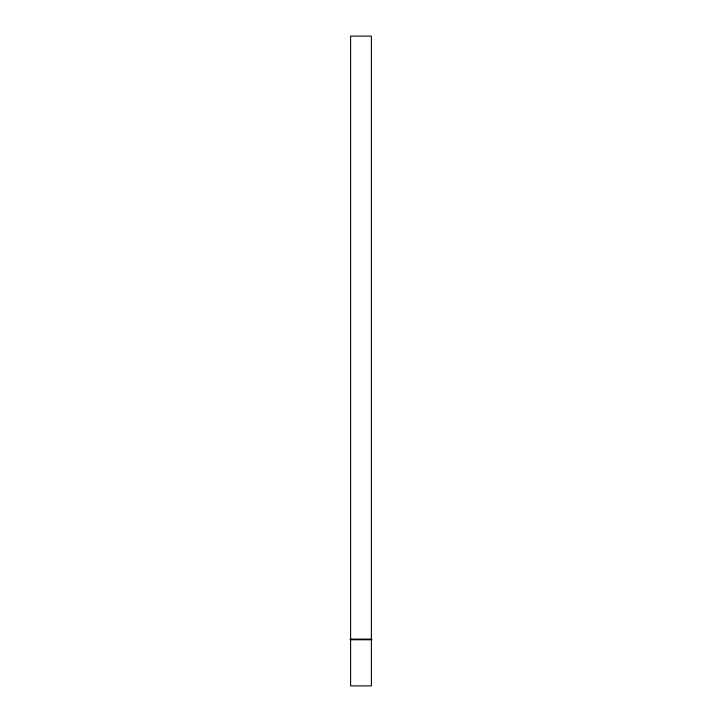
<?xml version="1.0" encoding="UTF-8"?>
<svg xmlns="http://www.w3.org/2000/svg" width="722" height="722" viewBox="0 0 722 722"><rect width="100%" height="100%" fill="white"/><g stroke="black" fill="none" stroke-linecap="round" stroke-linejoin="round"><path stroke-width="1.08" d="M350.197 639.114L371.803 639.114M350.197 639.764L371.803 639.764M371.397 639.114L371.397 36.1L350.603 36.1L350.603 639.114M371.397 639.764L371.397 685.9L350.603 685.9L350.603 639.764"/></g></svg>
